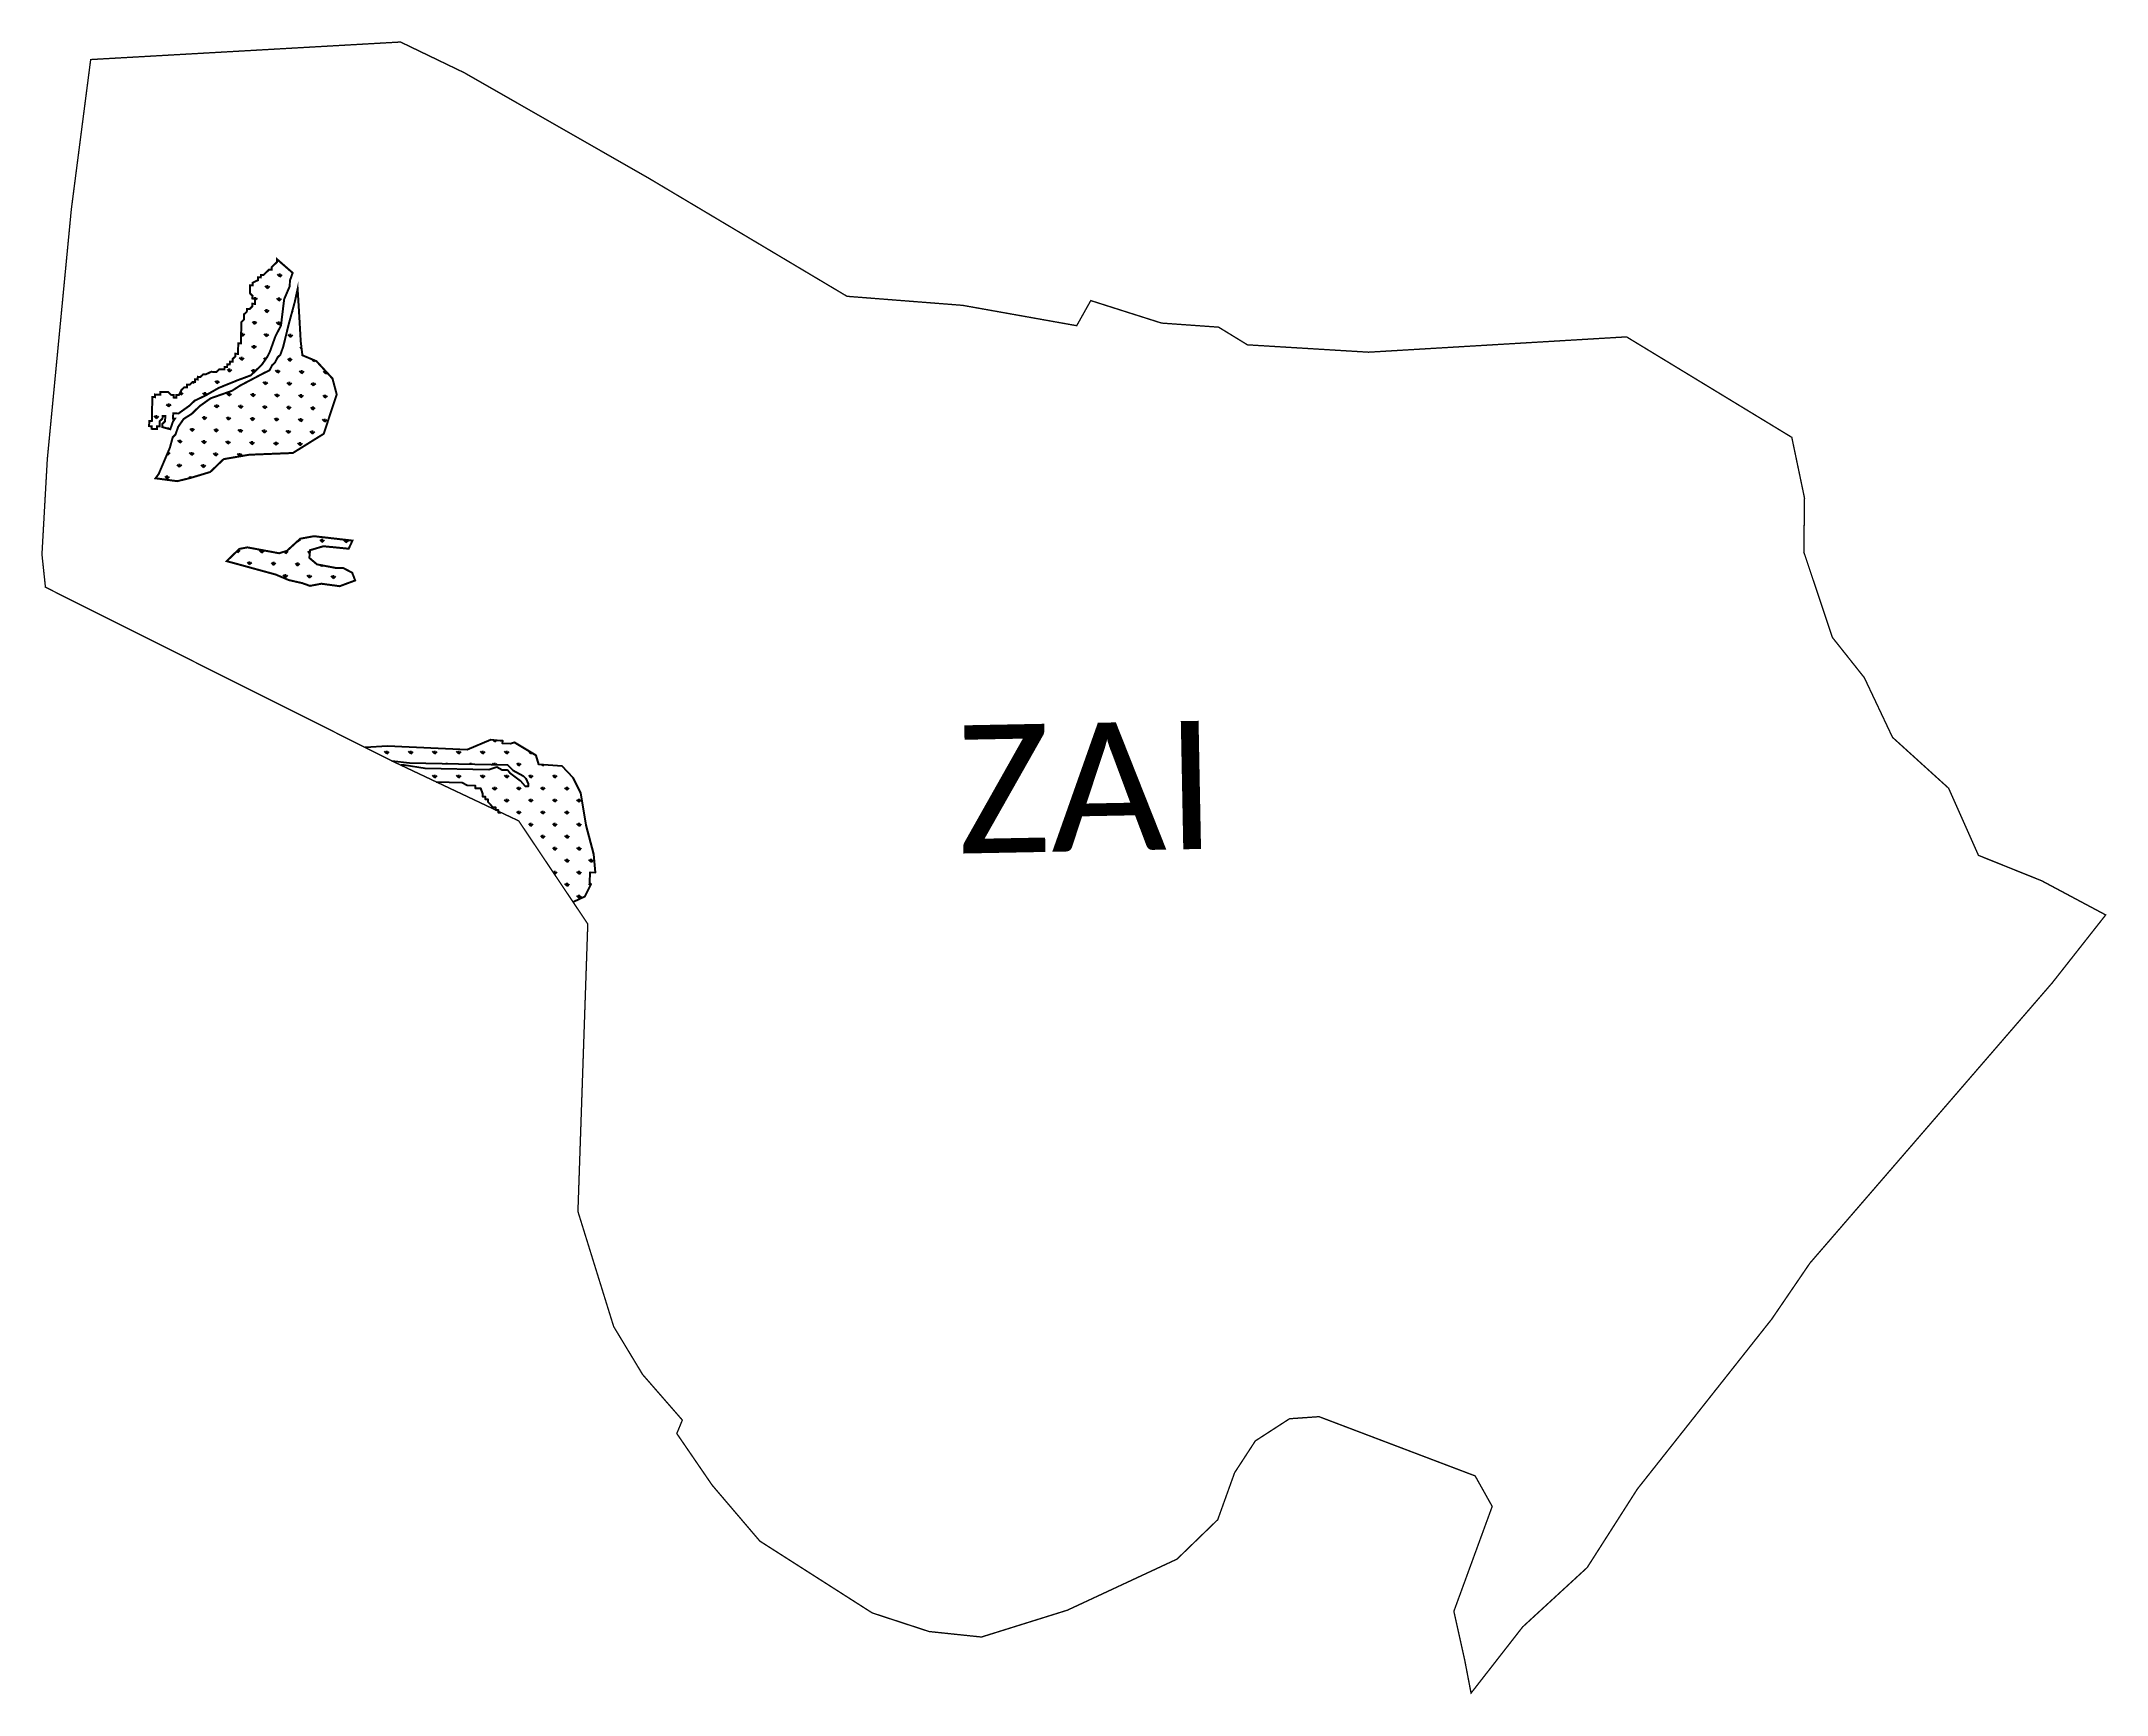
# Model space of a CAD drawing. Header units: metres. Extents: x 263450 to 266535, y 2225572 to 2228042.
import ezdxf

# ---------------------------------------------------------------- set-up
doc = ezdxf.new("R2010")
doc.units = ezdxf.units.M
doc.layers.add('MANGROOVES', color=112, linetype='Continuous')
doc.layers.add('VILLAGE NAME', color=250, linetype='Continuous')
doc.styles.get("Standard").update_dxf_attribs({"font": 'simplex.shx'})

msp = doc.modelspace()

# ---------------------------------------------------------------- hatches: boundary and pattern name
at = {"layer": 'MANGROOVES'}
h = msp.add_hatch(dxfattribs=at)
h.set_pattern_fill('GRASS', color=256, angle=-1.2043016)
h.paths.add_polyline_path([(263812.5, 2227657.1), (263820.9, 2227676.7), (263821, 2227684.6), (263825.2, 2227696.4), (263801.9, 2227716.7), (263801.8, 2227712.7), (263797.8, 2227708.8), (263793.8, 2227705), (263793.7, 2227701), (263789.7, 2227701.1), (263785.7, 2227697.2), (263781.6, 2227693.3), (263777.7, 2227693.4), (263777.6, 2227689.5), (263773.6, 2227689.6), (263773.6, 2227685.6), (263765.6, 2227681.8), (263765.5, 2227677.8), (263761.5, 2227677.9), (263761.4, 2227674), (263761.4, 2227670), (263761.3, 2227666.1), (263765.2, 2227662), (263765.1, 2227658.1), (263769, 2227658), (263768.9, 2227654), (263768.9, 2227650.1), (263764.9, 2227650.2), (263764.8, 2227646.2), (263760.8, 2227642.3), (263756.8, 2227642.4), (263756.7, 2227638.5), (263752.7, 2227634.6), (263752.6, 2227630.6), (263752.5, 2227626.7), (263748.5, 2227622.8), (263748.4, 2227618.8), (263748.3, 2227614.9), (263748.3, 2227610.9), (263748.2, 2227607), (263748.1, 2227603), (263748, 2227599.1), (263747.9, 2227595.1), (263747.8, 2227591.2), (263743.9, 2227591.2), (263743.8, 2227587.3), (263743.7, 2227583.3), (263743.6, 2227579.4), (263743.5, 2227575.4), (263739.6, 2227575.5), (263739.5, 2227571.5), (263735.5, 2227567.7), (263735.4, 2227563.7), (263731.4, 2227563.8), (263731.3, 2227559.8), (263727.4, 2227559.9), (263727.3, 2227556), (263723.4, 2227556), (263723.3, 2227552.1), (263719.3, 2227552.2), (263715.4, 2227552.3), (263711.3, 2227548.4), (263707.4, 2227548.5), (263703.4, 2227548.6), (263695.4, 2227544.8), (263691.5, 2227544.8), (263687.4, 2227541), (263683.5, 2227541.1), (263683.4, 2227537.1), (263679.4, 2227537.2), (263679.3, 2227533.2), (263675.4, 2227533.3), (263671.4, 2227529.4), (263667.4, 2227529.5), (263667.3, 2227525.6), (263663.4, 2227525.6), (263659.3, 2227521.8), (263655.2, 2227513.9), (263651.2, 2227514), (263651.2, 2227510.1), (263647.2, 2227510.2), (263647.3, 2227514.1), (263643.3, 2227514.2), (263639.5, 2227518.2), (263635.5, 2227518.3), (263631.6, 2227518.4), (263627.6, 2227518.5), (263627.5, 2227514.5), (263623.6, 2227514.6), (263619.6, 2227514.7), (263619.5, 2227510.7), (263615.6, 2227510.8), (263615.5, 2227506.9), (263615.4, 2227502.9), (263615.3, 2227499), (263615.2, 2227495), (263615.2, 2227491), (263615.1, 2227487.1), (263615, 2227483.1), (263614.9, 2227479.2), (263614.8, 2227475.2), (263610.9, 2227475.3), (263610.8, 2227471.3), (263610.7, 2227467.4), (263614.7, 2227467.3), (263614.6, 2227463.4), (263618.5, 2227463.3), (263622.5, 2227463.2), (263622.6, 2227467.1), (263626.5, 2227467.1), (263626.6, 2227471), (263626.7, 2227475), (263630.7, 2227478.8), (263630.8, 2227482.8), (263634.8, 2227482.7), (263634.7, 2227478.8), (263634.6, 2227474.8), (263630.6, 2227470.9), (263630.5, 2227466), (263642.3, 2227462.8), (263646.5, 2227474.6), (263649.2, 2227478.5), (263646.5, 2227478.5), (263646.7, 2227486.4), (263654.6, 2227486.3), (263670.7, 2227497.8), (263678.8, 2227505.5), (263694.8, 2227513.1), (263714.8, 2227524.6), (263742.7, 2227535.9), (263762.7, 2227543.3), (263770.7, 2227551.1), (263778.8, 2227558.8), (263787, 2227570.5), (263791.1, 2227578.4), (263799.5, 2227601.9), (263807.7, 2227617.6)])
h = msp.add_hatch(dxfattribs=at)
h.set_pattern_fill('GRASS', color=256, angle=-1.2043016)
h.paths.add_polyline_path([(263812.5, 2227657.1), (263820.9, 2227676.7), (263821, 2227684.6), (263825.2, 2227696.4), (263801.9, 2227716.7), (263801.8, 2227712.7), (263797.8, 2227708.8), (263793.8, 2227705), (263793.7, 2227701), (263789.7, 2227701.1), (263785.7, 2227697.2), (263781.6, 2227693.3), (263777.7, 2227693.4), (263777.6, 2227689.5), (263773.6, 2227689.6), (263773.6, 2227685.6), (263765.6, 2227681.8), (263765.5, 2227677.8), (263761.5, 2227677.9), (263761.4, 2227674), (263761.4, 2227670), (263761.3, 2227666.1), (263765.2, 2227662), (263765.1, 2227658.1), (263769, 2227658), (263768.9, 2227654), (263768.9, 2227650.1), (263764.9, 2227650.2), (263764.8, 2227646.2), (263760.8, 2227642.3), (263756.8, 2227642.4), (263756.7, 2227638.5), (263752.7, 2227634.6), (263752.6, 2227630.6), (263752.5, 2227626.7), (263748.5, 2227622.8), (263748.4, 2227618.8), (263748.3, 2227614.9), (263748.3, 2227610.9), (263748.2, 2227607), (263748.1, 2227603), (263748, 2227599.1), (263747.9, 2227595.1), (263747.8, 2227591.2), (263743.9, 2227591.2), (263743.8, 2227587.3), (263743.7, 2227583.3), (263743.6, 2227579.4), (263743.5, 2227575.4), (263739.6, 2227575.5), (263739.5, 2227571.5), (263735.5, 2227567.7), (263735.4, 2227563.7), (263731.4, 2227563.8), (263731.3, 2227559.8), (263727.4, 2227559.9), (263727.3, 2227556), (263723.4, 2227556), (263723.3, 2227552.1), (263719.3, 2227552.2), (263715.4, 2227552.3), (263711.3, 2227548.4), (263707.4, 2227548.5), (263703.4, 2227548.6), (263695.4, 2227544.8), (263691.5, 2227544.8), (263687.4, 2227541), (263683.5, 2227541.1), (263683.4, 2227537.1), (263679.4, 2227537.2), (263679.3, 2227533.2), (263675.4, 2227533.3), (263671.4, 2227529.4), (263667.4, 2227529.5), (263667.3, 2227525.6), (263663.4, 2227525.6), (263659.3, 2227521.8), (263655.2, 2227513.9), (263651.2, 2227514), (263651.2, 2227510.1), (263647.2, 2227510.2), (263647.3, 2227514.1), (263643.3, 2227514.2), (263639.5, 2227518.2), (263635.5, 2227518.3), (263631.6, 2227518.4), (263627.6, 2227518.5), (263627.5, 2227514.5), (263623.6, 2227514.6), (263619.6, 2227514.7), (263619.5, 2227510.7), (263615.6, 2227510.8), (263615.5, 2227506.9), (263615.4, 2227502.9), (263615.3, 2227499), (263615.2, 2227495), (263615.2, 2227491), (263615.1, 2227487.1), (263615, 2227483.1), (263614.9, 2227479.2), (263614.8, 2227475.2), (263610.9, 2227475.3), (263610.8, 2227471.3), (263610.7, 2227467.4), (263614.7, 2227467.3), (263614.6, 2227463.4), (263618.5, 2227463.3), (263622.5, 2227463.2), (263622.6, 2227467.1), (263626.5, 2227467.1), (263626.6, 2227471), (263626.7, 2227475), (263630.7, 2227478.8), (263630.8, 2227482.8), (263634.8, 2227482.7), (263634.7, 2227478.8), (263634.6, 2227474.8), (263630.6, 2227470.9), (263630.5, 2227466), (263642.3, 2227462.8), (263646.5, 2227474.6), (263649.2, 2227478.5), (263646.5, 2227478.5), (263646.7, 2227486.4), (263654.6, 2227486.3), (263670.7, 2227497.8), (263678.8, 2227505.5), (263694.8, 2227513.1), (263714.8, 2227524.6), (263742.7, 2227535.9), (263762.7, 2227543.3), (263770.7, 2227551.1), (263778.8, 2227558.8), (263787, 2227570.5), (263791.1, 2227578.4), (263799.5, 2227601.9), (263807.7, 2227617.6)])
h = msp.add_hatch(dxfattribs=at)
h.set_pattern_fill('GRASS', color=256, angle=-1.2043016)
h.paths.add_polyline_path([(263891, 2227514.8), (263884.7, 2227538.5), (263872.7, 2227551.5), (263860.7, 2227564.5), (263839.7, 2227573.3), (263837.2, 2227594.4), (263835.1, 2227631.3), (263832.6, 2227672.5), (263828.3, 2227652.8), (263819.7, 2227621.3), (263811, 2227585.9), (263806.8, 2227574.1), (263802.8, 2227570.2), (263798.7, 2227562.4), (263794.6, 2227558.5), (263790.5, 2227550.7), (263782.5, 2227546.9), (263746.5, 2227527.9), (263734.5, 2227520.2), (263702.6, 2227509), (263686.5, 2227497.5), (263678.4, 2227489.7), (263674.4, 2227485.8), (263662.4, 2227478.2), (263654.2, 2227466.5), (263650, 2227454.7), (263646, 2227450.8), (263641.7, 2227435.1), (263625, 2227395.9), (263620.3, 2227389.5), (263652.6, 2227385.2), (263671.4, 2227389.7), (263702, 2227398.9), (263722, 2227418.1), (263760.2, 2227424.7), (263825.5, 2227427.3), (263871.6, 2227456)])
h = msp.add_hatch(dxfattribs=at)
h.set_pattern_fill('GRASS', color=256, angle=-1.2043016)
h.paths.add_polyline_path([(263891, 2227514.8), (263884.7, 2227538.5), (263872.7, 2227551.5), (263860.7, 2227564.5), (263839.7, 2227573.3), (263837.2, 2227594.4), (263835.1, 2227631.3), (263832.6, 2227672.5), (263828.3, 2227652.8), (263819.7, 2227621.3), (263811, 2227585.9), (263806.8, 2227574.1), (263802.8, 2227570.2), (263798.7, 2227562.4), (263794.6, 2227558.5), (263790.5, 2227550.7), (263782.5, 2227546.9), (263746.5, 2227527.9), (263734.5, 2227520.2), (263702.6, 2227509), (263686.5, 2227497.5), (263678.4, 2227489.7), (263674.4, 2227485.8), (263662.4, 2227478.2), (263654.2, 2227466.5), (263650, 2227454.7), (263646, 2227450.8), (263641.7, 2227435.1), (263625, 2227395.9), (263620.3, 2227389.5), (263652.6, 2227385.2), (263671.4, 2227389.7), (263702, 2227398.9), (263722, 2227418.1), (263760.2, 2227424.7), (263825.5, 2227427.3), (263871.6, 2227456)])
h = msp.add_hatch(dxfattribs=at)
h.set_pattern_fill('GRASS', color=256, angle=-1.2043016)
h.paths.add_polyline_path([(263819.5, 2227237.4), (263839.2, 2227233), (263851, 2227228.8), (263868.1, 2227232), (263895.5, 2227228.3), (263918.6, 2227236.9), (263914.1, 2227248.5), (263900.8, 2227255.4), (263889.5, 2227255.6), (263861.5, 2227260.9), (263850.1, 2227270.6), (263851.2, 2227282.1), (263871.1, 2227288), (263908.9, 2227284.3), (263914.5, 2227296.4), (263857, 2227303), (263836.6, 2227299.3), (263816.8, 2227281.3), (263805.1, 2227277.5), (263757.6, 2227286.3), (263745.4, 2227284), (263726.6, 2227265.7), (263737, 2227262.9), (263799.9, 2227245.7)])
h = msp.add_hatch(dxfattribs=at)
h.set_pattern_fill('GRASS', color=256, angle=-1.2043016)
h.paths.add_polyline_path([(263861.5, 2227260.9), (263850.1, 2227270.6), (263851.2, 2227282.1), (263871.1, 2227288), (263908.9, 2227284.3), (263914.5, 2227296.4), (263857, 2227303), (263836.6, 2227299.3), (263816.8, 2227281.3), (263805.1, 2227277.5), (263757.6, 2227286.3), (263745.4, 2227284), (263731.1, 2227270.1), (263726.6, 2227265.7), (263737, 2227262.9), (263799.9, 2227245.7), (263819.5, 2227237.4), (263839.2, 2227233), (263851, 2227228.8), (263868.1, 2227232), (263895.5, 2227228.3), (263918.6, 2227236.9), (263914.1, 2227248.5), (263900.8, 2227255.4), (263889.5, 2227255.6)])
h = msp.add_hatch(dxfattribs=at)
h.set_pattern_fill('GRASS', color=256)
h.paths.add_polyline_path([(264244.1, 2226756.6), (264262.2, 2226765.3), (264271.3, 2226783.1), (264269.4, 2226785.1), (264269.6, 2226800.9), (264277.5, 2226800.8), (264275.2, 2226828), (264263.7, 2226871.3), (264255.9, 2226919.5), (264244.5, 2226942.1), (264227.6, 2226959.5), (264193.1, 2226961.8), (264189, 2226975.4), (264156.7, 2226994.8), (264150.7, 2226993), (264138.9, 2226993.2), (264139, 2226997.2), (264135, 2226997.3), (264121.3, 2226999), (264085.7, 2226984), (263967.1, 2226989.5), (263933.4, 2226987.5), (263973.3, 2226967.5), (263999.8, 2226964.5), (264146.1, 2226961.4), (264153.9, 2226953.4), (264169.5, 2226945.1), (264173.4, 2226941.1), (264177.2, 2226933.1), (264177.1, 2226929.1), (264173.1, 2226929.2), (264165.4, 2226937.3), (264149.8, 2226949.5), (264146, 2226953.5), (264138.1, 2226953.7), (264130.2, 2226957.8), (264118.3, 2226954.1), (264023.3, 2226956.1), (263991.8, 2226960.7), (263987.1, 2226960.8), (264039.6, 2226936), (264078.3, 2226935.2), (264086.1, 2226931), (264098, 2226930.8), (264097.9, 2226926.8), (264105.8, 2226926.7), (264108.9, 2226918.1), (264108.9, 2226914.1), (264112.8, 2226914.1), (264112.8, 2226910.1), (264116.7, 2226910.1), (264116.7, 2226906.1), (264120.6, 2226902.1), (264124.5, 2226898.1), (264128.4, 2226898), (264128.4, 2226894.1), (264132.3, 2226894), (264132.3, 2226892.2), (264162.9, 2226877.7)])

# ---------------------------------------------------------------- linework, layer by layer
at = {"color": 3, "const_width": 2, "flags": 128}
msp.add_lwpolyline([(263523.4, 2228015.1), (263494.5, 2227791.5), (263458.6, 2227418.1), (263450.6, 2227275.8), (263455.8, 2227226.8), (263978, 2226965.1), (264162.9, 2226877.7), (264266.1, 2226723.7), (264251.4, 2226294.1), (264304.8, 2226122.2), (264348.1, 2226050.5), (264407.4, 2225982.5), (264399.1, 2225962.4), (264452, 2225885.2), (264523.2, 2225801.7), (264691.1, 2225694.4), (264776.1, 2225666.6), (264854.3, 2225658.4), (264982.7, 2225698.5), (265146.5, 2225774.8), (265207.3, 2225833.7), (265232.5, 2225903.8), (265263.5, 2225951.4), (265314.6, 2225984.5), (265358.7, 2225987.6), (265591.9, 2225899.1), (265617.4, 2225853.5), (265560.1, 2225696.8), (265576.3, 2225624), (265585.8, 2225574.6), (265662.9, 2225673.5), (265759.3, 2225762.2), (265834.2, 2225879.4), (266035, 2226133.3), (266092.1, 2226217), (266454.2, 2226635.8), (266534, 2226737.2), (266438.4, 2226788.2), (266343.9, 2226826.2), (266299.3, 2226926.5), (266215.5, 2227002.5), (266173.4, 2227091.6), (266125.7, 2227151.7), (266083, 2227279.3), (266084, 2227360), (266065, 2227450.7), (265818.1, 2227600.8), (265432.7, 2227577.9), (265251.7, 2227588.9), (265208.6, 2227615.3), (265123.3, 2227621.4), (265017.6, 2227655), (264996.6, 2227617.5), (264826.1, 2227647.9), (264653.4, 2227661.4), (264357.4, 2227837.7), (264081.4, 2227995.5), (263986.3, 2228041.3), (263523.4, 2228015.1)], dxfattribs=at)
at = {"layer": 'MANGROOVES', "const_width": 2.97}
for points in [[(263807.7, 2227617.6), (263812.5, 2227657.1), (263820.9, 2227676.7), (263821, 2227684.6), (263825.2, 2227696.4), (263801.9, 2227716.7), (263801.8, 2227712.7), (263797.8, 2227708.8), (263793.8, 2227705), (263793.7, 2227701), (263789.7, 2227701.1), (263785.7, 2227697.2), (263781.6, 2227693.3), (263777.7, 2227693.4), (263777.6, 2227689.5), (263773.6, 2227689.6), (263773.6, 2227685.6), (263765.6, 2227681.8), (263765.5, 2227677.8), (263761.5, 2227677.9), (263761.4, 2227674), (263761.4, 2227670), (263761.3, 2227666.1), (263765.2, 2227662), (263765.1, 2227658.1), (263769, 2227658), (263768.9, 2227654), (263768.9, 2227650.1), (263764.9, 2227650.2), (263764.8, 2227646.2), (263760.8, 2227642.3), (263756.8, 2227642.4), (263756.7, 2227638.5), (263752.7, 2227634.6), (263752.6, 2227630.6), (263752.5, 2227626.7), (263748.5, 2227622.8), (263748.4, 2227618.8), (263748.3, 2227614.9), (263748.3, 2227610.9), (263748.2, 2227607), (263748.1, 2227603), (263748, 2227599.1), (263747.9, 2227595.1), (263747.8, 2227591.2), (263743.9, 2227591.2), (263743.8, 2227587.3), (263743.7, 2227583.3), (263743.6, 2227579.4), (263743.5, 2227575.4), (263739.6, 2227575.5), (263739.5, 2227571.5), (263735.5, 2227567.7), (263735.4, 2227563.7), (263731.4, 2227563.8), (263731.3, 2227559.8), (263727.4, 2227559.9), (263727.3, 2227556), (263723.4, 2227556), (263723.3, 2227552.1), (263719.3, 2227552.2), (263715.4, 2227552.3), (263711.3, 2227548.4), (263707.4, 2227548.5), (263703.4, 2227548.6), (263695.4, 2227544.8), (263691.5, 2227544.8), (263687.4, 2227541), (263683.5, 2227541.1), (263683.4, 2227537.1), (263679.4, 2227537.2), (263679.3, 2227533.2), (263675.4, 2227533.3), (263671.4, 2227529.4), (263667.4, 2227529.5), (263667.3, 2227525.6), (263663.4, 2227525.6), (263659.3, 2227521.8), (263655.2, 2227513.9), (263651.2, 2227514), (263651.2, 2227510.1), (263647.2, 2227510.2), (263647.3, 2227514.1), (263643.3, 2227514.2), (263639.5, 2227518.2), (263635.5, 2227518.3), (263631.6, 2227518.4), (263627.6, 2227518.5), (263627.5, 2227514.5), (263623.6, 2227514.6), (263619.6, 2227514.7), (263619.5, 2227510.7), (263615.6, 2227510.8), (263615.5, 2227506.9), (263615.4, 2227502.9), (263615.3, 2227499), (263615.2, 2227495), (263615.2, 2227491), (263615.1, 2227487.1), (263615, 2227483.1), (263614.9, 2227479.2), (263614.8, 2227475.2), (263610.9, 2227475.3), (263610.8, 2227471.3), (263610.7, 2227467.4), (263614.7, 2227467.3), (263614.6, 2227463.4), (263618.5, 2227463.3), (263622.5, 2227463.2), (263622.6, 2227467.1), (263626.5, 2227467.1), (263626.6, 2227471), (263626.7, 2227475), (263630.7, 2227478.8), (263630.8, 2227482.8), (263634.8, 2227482.7), (263634.7, 2227478.8), (263634.6, 2227474.8), (263630.6, 2227470.9), (263630.5, 2227466), (263642.3, 2227462.8), (263646.5, 2227474.6), (263649.2, 2227478.5), (263646.5, 2227478.5), (263646.7, 2227486.4), (263654.6, 2227486.3), (263670.7, 2227497.8), (263678.8, 2227505.5), (263694.8, 2227513.1), (263714.8, 2227524.6), (263742.7, 2227535.9), (263762.7, 2227543.3), (263770.7, 2227551.1), (263778.8, 2227558.8), (263787, 2227570.5), (263791.1, 2227578.4), (263799.5, 2227601.9)], [(263807.7, 2227617.6), (263812.5, 2227657.1), (263820.9, 2227676.7), (263821, 2227684.6), (263825.2, 2227696.4), (263801.9, 2227716.7), (263801.8, 2227712.7), (263797.8, 2227708.8), (263793.8, 2227705), (263793.7, 2227701), (263789.7, 2227701.1), (263785.7, 2227697.2), (263781.6, 2227693.3), (263777.7, 2227693.4), (263777.6, 2227689.5), (263773.6, 2227689.6), (263773.6, 2227685.6), (263765.6, 2227681.8), (263765.5, 2227677.8), (263761.5, 2227677.9), (263761.4, 2227674), (263761.4, 2227670), (263761.3, 2227666.1), (263765.2, 2227662), (263765.1, 2227658.1), (263769, 2227658), (263768.9, 2227654), (263768.9, 2227650.1), (263764.9, 2227650.2), (263764.8, 2227646.2), (263760.8, 2227642.3), (263756.8, 2227642.4), (263756.7, 2227638.5), (263752.7, 2227634.6), (263752.6, 2227630.6), (263752.5, 2227626.7), (263748.5, 2227622.8), (263748.4, 2227618.8), (263748.3, 2227614.9), (263748.3, 2227610.9), (263748.2, 2227607), (263748.1, 2227603), (263748, 2227599.1), (263747.9, 2227595.1), (263747.8, 2227591.2), (263743.9, 2227591.2), (263743.8, 2227587.3), (263743.7, 2227583.3), (263743.6, 2227579.4), (263743.5, 2227575.4), (263739.6, 2227575.5), (263739.5, 2227571.5), (263735.5, 2227567.7), (263735.4, 2227563.7), (263731.4, 2227563.8), (263731.3, 2227559.8), (263727.4, 2227559.9), (263727.3, 2227556), (263723.4, 2227556), (263723.3, 2227552.1), (263719.3, 2227552.2), (263715.4, 2227552.3), (263711.3, 2227548.4), (263707.4, 2227548.5), (263703.4, 2227548.6), (263695.4, 2227544.8), (263691.5, 2227544.8), (263687.4, 2227541), (263683.5, 2227541.1), (263683.4, 2227537.1), (263679.4, 2227537.2), (263679.3, 2227533.2), (263675.4, 2227533.3), (263671.4, 2227529.4), (263667.4, 2227529.5), (263667.3, 2227525.6), (263663.4, 2227525.6), (263659.3, 2227521.8), (263655.2, 2227513.9), (263651.2, 2227514), (263651.2, 2227510.1), (263647.2, 2227510.2), (263647.3, 2227514.1), (263643.3, 2227514.2), (263639.5, 2227518.2), (263635.5, 2227518.3), (263631.6, 2227518.4), (263627.6, 2227518.5), (263627.5, 2227514.5), (263623.6, 2227514.6), (263619.6, 2227514.7), (263619.5, 2227510.7), (263615.6, 2227510.8), (263615.5, 2227506.9), (263615.4, 2227502.9), (263615.3, 2227499), (263615.2, 2227495), (263615.2, 2227491), (263615.1, 2227487.1), (263615, 2227483.1), (263614.9, 2227479.2), (263614.8, 2227475.2), (263610.9, 2227475.3), (263610.8, 2227471.3), (263610.7, 2227467.4), (263614.7, 2227467.3), (263614.6, 2227463.4), (263618.5, 2227463.3), (263622.5, 2227463.2), (263622.6, 2227467.1), (263626.5, 2227467.1), (263626.6, 2227471), (263626.7, 2227475), (263630.7, 2227478.8), (263630.8, 2227482.8), (263634.8, 2227482.7), (263634.7, 2227478.8), (263634.6, 2227474.8), (263630.6, 2227470.9), (263630.5, 2227466), (263642.3, 2227462.8), (263646.5, 2227474.6), (263649.2, 2227478.5), (263646.5, 2227478.5), (263646.7, 2227486.4), (263654.6, 2227486.3), (263670.7, 2227497.8), (263678.8, 2227505.5), (263694.8, 2227513.1), (263714.8, 2227524.6), (263742.7, 2227535.9), (263762.7, 2227543.3), (263770.7, 2227551.1), (263778.8, 2227558.8), (263787, 2227570.5), (263791.1, 2227578.4), (263799.5, 2227601.9)], [(263884.7, 2227538.5), (263860.7, 2227564.5), (263839.7, 2227573.3), (263837.2, 2227594.4), (263835.1, 2227631.3), (263832.6, 2227672.5), (263828.3, 2227652.8), (263819.7, 2227621.3), (263811, 2227585.9), (263806.8, 2227574.1), (263802.8, 2227570.2), (263798.7, 2227562.4), (263794.6, 2227558.5), (263790.5, 2227550.7), (263782.5, 2227546.9), (263746.5, 2227527.9), (263734.5, 2227520.2), (263702.6, 2227509), (263686.5, 2227497.5), (263678.4, 2227489.7), (263674.4, 2227485.8), (263662.4, 2227478.2), (263654.2, 2227466.5), (263650, 2227454.7), (263646, 2227450.8), (263641.7, 2227435.1), (263625, 2227395.9), (263620.3, 2227389.5), (263652.6, 2227385.2), (263671.4, 2227389.7), (263702, 2227398.9), (263722, 2227418.1), (263760.2, 2227424.7), (263825.5, 2227427.3), (263871.6, 2227456), (263891, 2227514.8)], [(263884.7, 2227538.5), (263860.7, 2227564.5), (263839.7, 2227573.3), (263837.2, 2227594.4), (263835.1, 2227631.3), (263832.6, 2227672.5), (263828.3, 2227652.8), (263819.7, 2227621.3), (263811, 2227585.9), (263806.8, 2227574.1), (263802.8, 2227570.2), (263798.7, 2227562.4), (263794.6, 2227558.5), (263790.5, 2227550.7), (263782.5, 2227546.9), (263746.5, 2227527.9), (263734.5, 2227520.2), (263702.6, 2227509), (263686.5, 2227497.5), (263678.4, 2227489.7), (263674.4, 2227485.8), (263662.4, 2227478.2), (263654.2, 2227466.5), (263650, 2227454.7), (263646, 2227450.8), (263641.7, 2227435.1), (263625, 2227395.9), (263620.3, 2227389.5), (263652.6, 2227385.2), (263671.4, 2227389.7), (263702, 2227398.9), (263722, 2227418.1), (263760.2, 2227424.7), (263825.5, 2227427.3), (263871.6, 2227456), (263891, 2227514.8)], [(263850.1, 2227270.6), (263851.2, 2227282.1), (263871.1, 2227288), (263908.9, 2227284.3), (263914.5, 2227296.4), (263857, 2227303), (263836.6, 2227299.3), (263816.8, 2227281.3), (263805.1, 2227277.5), (263757.6, 2227286.3), (263745.4, 2227284), (263726.6, 2227265.7), (263737, 2227262.9), (263799.9, 2227245.7), (263819.5, 2227237.4), (263839.2, 2227233), (263851, 2227228.8), (263868.1, 2227232), (263895.5, 2227228.3), (263918.6, 2227236.9), (263914.1, 2227248.5), (263900.8, 2227255.4), (263889.5, 2227255.6), (263861.5, 2227260.9)], [(263850.1, 2227270.6), (263851.2, 2227282.1), (263871.1, 2227288), (263908.9, 2227284.3), (263914.5, 2227296.4), (263857, 2227303), (263836.6, 2227299.3), (263816.8, 2227281.3), (263805.1, 2227277.5), (263757.6, 2227286.3), (263745.4, 2227284), (263726.6, 2227265.7), (263737, 2227262.9), (263799.9, 2227245.7), (263819.5, 2227237.4), (263839.2, 2227233), (263851, 2227228.8), (263868.1, 2227232), (263895.5, 2227228.3), (263918.6, 2227236.9), (263914.1, 2227248.5), (263900.8, 2227255.4), (263889.5, 2227255.6), (263861.5, 2227260.9)]]:
    msp.add_lwpolyline(points, close=True, dxfattribs=at)
at = {"layer": 'MANGROOVES'}
for points in [[(264244.1, 2226756.6), (264262.2, 2226765.3), (264271.3, 2226783.1), (264269.4, 2226785.1), (264269.6, 2226800.9), (264277.5, 2226800.8), (264275.2, 2226828), (264263.7, 2226871.3), (264255.9, 2226919.5), (264244.5, 2226942.1), (264227.6, 2226959.5), (264193.1, 2226961.8), (264189, 2226975.4), (264156.7, 2226994.8), (264150.7, 2226993), (264138.9, 2226993.2), (264139, 2226997.2), (264135, 2226997.3), (264121.3, 2226999), (264085.7, 2226984), (263967.1, 2226989.5), (263933.4, 2226987.5)], [(263973.3, 2226967.5), (263999.8, 2226964.5), (264146.1, 2226961.4), (264153.9, 2226953.4), (264169.5, 2226945.1), (264173.4, 2226941.1), (264177.2, 2226933.1), (264177.1, 2226929.1), (264173.1, 2226929.2), (264165.4, 2226937.3), (264149.8, 2226949.5), (264146, 2226953.5), (264138.1, 2226953.7), (264130.2, 2226957.8), (264118.3, 2226954.1), (264023.3, 2226956.1), (263991.8, 2226960.7), (263987.1, 2226960.8)], [(264039.6, 2226936), (264078.3, 2226935.2), (264086.1, 2226931), (264098, 2226930.8), (264097.9, 2226926.8), (264105.8, 2226926.7), (264108.9, 2226918.1), (264108.9, 2226914.1), (264112.8, 2226914.1), (264112.8, 2226910.1), (264116.7, 2226910.1), (264116.7, 2226906.1), (264120.6, 2226902.1), (264124.5, 2226898.1), (264128.4, 2226898), (264128.4, 2226894.1), (264132.3, 2226894), (264132.3, 2226890), (264136.2, 2226890)], [(264108.9, 2226918.1), (264108.9, 2226914.1), (264112.8, 2226914.1), (264112.8, 2226910.1), (264116.7, 2226910.1), (264116.7, 2226906.1), (264120.6, 2226902.1), (264124.5, 2226898.1), (264128.4, 2226898), (264128.4, 2226894.1), (264132.3, 2226894), (264132.3, 2226890), (264136.2, 2226890)]]:
    msp.add_lwpolyline(points, dxfattribs=at)

# ---------------------------------------------------------------- texts
at = {"layer": 'VILLAGE NAME', "insert": (264815.5, 2227020.2), "char_height": 191.456, "attachment_point": 1, "rotation": 1.1028}
msp.add_mtext_dynamic_manual_height_columns('{\\fCalibri|b0|i0|c0|p34;ZAI}', width=161.46, gutter_width=957.3, heights=[0], dxfattribs=at)

doc.saveas('drawing.dxf')
